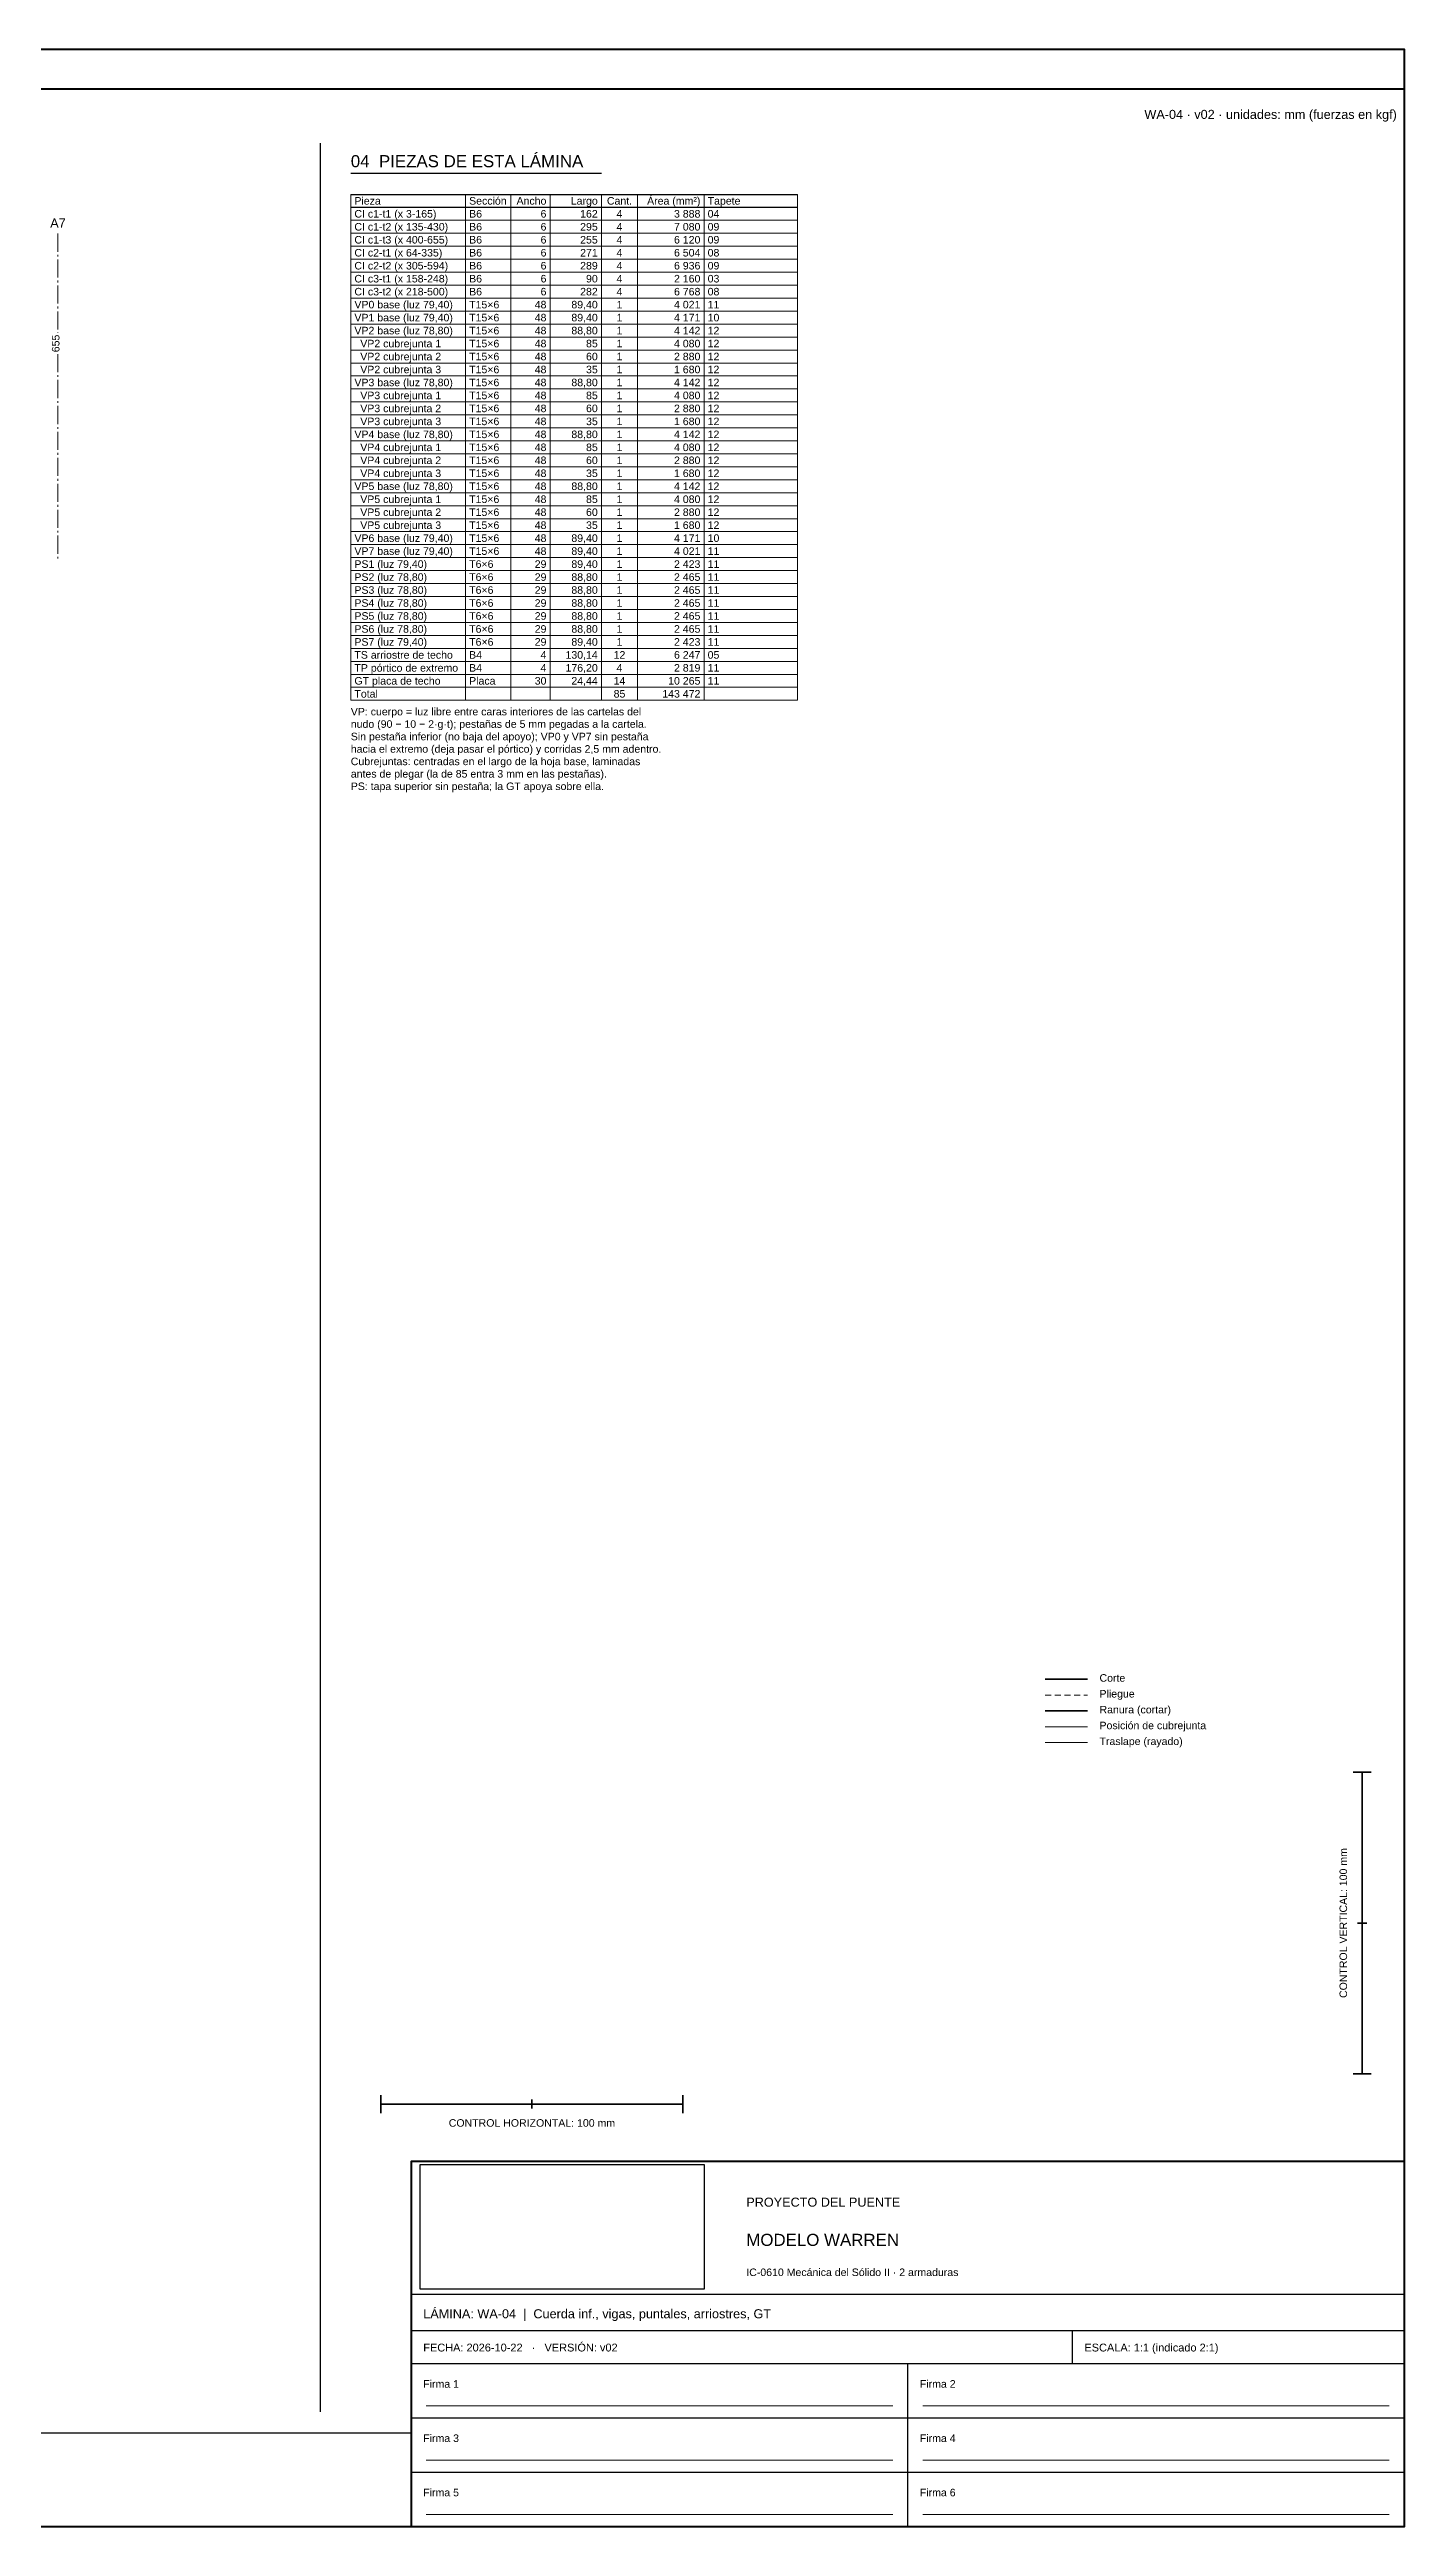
# Model space of a CAD drawing. Header units: millimetres. Extents: x 10 to 1179, y 10 to 831.
# Drawn here: x 730 to 1179, y 10 to 831 of the extents above; entities that cross this region are included whole.
import ezdxf

# ---------------------------------------------------------------- set-up
doc = ezdxf.new("R2010")
doc.units = ezdxf.units.MM
doc.linetypes.add('LT_EJE', pattern=[8.6, 6, -1, 0.6, -1])
doc.linetypes.add('LT_PLIEGUE', pattern=[3.2, 2, -1.2])
for name, color, linetype, lineweight in [('CAJETIN', 7, 'CONTINUOUS', 30), ('CONTROL', 7, 'CONTINUOUS', 35), ('CORTE', 7, 'CONTINUOUS', 35), ('COTA', 7, 'CONTINUOUS', 13), ('EJE', 1, 'LT_EJE', 13), ('MARCO', 7, 'CONTINUOUS', 40), ('PLIEGUE', 7, 'LT_PLIEGUE', 18), ('RANURA', 7, 'CONTINUOUS', 35), ('REFERENCIA', 5, 'CONTINUOUS', 18), ('TEXTO', 7, 'CONTINUOUS', 18), ('TRASLAPE', 7, 'CONTINUOUS', 13)]:
    doc.layers.add(name, color=color, linetype=linetype, lineweight=lineweight)
doc.styles.add('PLANO', font='arial.ttf')
picture_1 = doc.add_image_def('image1.png', size_in_pixel=(433, 190))

msp = doc.modelspace()

# ---------------------------------------------------------------- linework, layer by layer
at = {"layer": 'CAJETIN'}
for p, q in [((820, 48), (820, 800)), ((830, 790), (913, 790)), ((830, 783), (978, 783)), ((830, 778.7), (978, 778.7)), ((850, 87), (1179, 87)), ((850, 75), (1179, 75)), ((1069, 64), (1069, 75)), ((850, 64), (1179, 64)), ((1014.5, 10), (1014.5, 64)), ((850, 46), (1179, 46)), ((10, 41), (850, 41)), ((850, 28), (1179, 28))]:
    msp.add_line(p, q, dxfattribs=at)
at = {"layer": 'CONTROL'}
for p, q in [((1162, 260), (1168, 260)), ((1165, 160), (1165, 260)), ((1163.5, 210), (1166.5, 210)), ((1162, 160), (1168, 160)), ((840, 147), (840, 153)), ((840, 150), (940, 150)), ((890, 148.5), (890, 151.5)), ((940, 147), (940, 153))]:
    msp.add_line(p, q, dxfattribs=at)
at = {"layer": 'CORTE'}
msp.add_line((1060, 290.8), (1074, 290.8), dxfattribs=at)
at = {"layer": 'COTA'}
for p, q in [((830, 783), (830, 615.3)), ((868, 783), (868, 615.3)), ((883, 783), (883, 615.3)), ((896, 783), (896, 615.3)), ((913, 783), (913, 615.3)), ((925, 783), (925, 615.3)), ((947, 783), (947, 615.3)), ((978, 783), (978, 615.3)), ((830, 774.4), (978, 774.4)), ((830, 770.1), (978, 770.1)), ((830, 765.8), (978, 765.8)), ((830, 761.5), (978, 761.5)), ((830, 757.2), (978, 757.2)), ((830, 752.9), (978, 752.9)), ((830, 748.6), (978, 748.6)), ((830, 744.3), (978, 744.3)), ((830, 740), (978, 740)), ((830, 735.7), (978, 735.7)), ((830, 731.4), (978, 731.4)), ((830, 727.1), (978, 727.1)), ((830, 722.8), (978, 722.8)), ((830, 718.5), (978, 718.5)), ((830, 714.2), (978, 714.2)), ((830, 709.9), (978, 709.9)), ((830, 705.6), (978, 705.6)), ((830, 701.3), (978, 701.3)), ((830, 697), (978, 697)), ((830, 692.7), (978, 692.7)), ((830, 688.4), (978, 688.4)), ((830, 684.1), (978, 684.1)), ((830, 679.8), (978, 679.8)), ((830, 675.5), (978, 675.5)), ((830, 671.2), (978, 671.2)), ((830, 666.9), (978, 666.9)), ((830, 662.6), (978, 662.6)), ((830, 658.3), (978, 658.3)), ((830, 654), (978, 654)), ((830, 649.7), (978, 649.7)), ((830, 645.4), (978, 645.4)), ((830, 641.1), (978, 641.1)), ((830, 636.8), (978, 636.8)), ((830, 632.5), (978, 632.5)), ((830, 628.2), (978, 628.2)), ((830, 623.9), (978, 623.9)), ((830, 619.6), (978, 619.6)), ((830, 615.3), (978, 615.3)), ((855, 50), (1009.5, 50)), ((1019.5, 50), (1174, 50)), ((855, 32), (1009.5, 32)), ((1019.5, 32), (1174, 32)), ((855, 14), (1009.5, 14)), ((1019.5, 14), (1174, 14))]:
    msp.add_line(p, q, dxfattribs=at)
at = {"layer": 'EJE'}
for points in [[(733, 770), (733, 737.1)], [(733, 730.07), (733, 662)]]:
    msp.add_lwpolyline(points, dxfattribs=at)
at = {"layer": 'MARCO'}
msp.add_line((10, 818), (1179, 818), dxfattribs=at)
for points in [[(10, 10), (1179, 10), (1179, 831), (10, 831)], [(850, 10), (1179, 10), (1179, 131), (850, 131)]]:
    msp.add_lwpolyline(points, close=True, dxfattribs=at)
at = {"layer": 'PLIEGUE'}
msp.add_line((1060, 285.55), (1074, 285.55), dxfattribs=at)
at = {"layer": 'RANURA'}
msp.add_line((1060, 280.3), (1074, 280.3), dxfattribs=at)
at = {"layer": 'REFERENCIA'}
msp.add_line((1060, 275.05), (1074, 275.05), dxfattribs=at)
at = {"layer": 'TRASLAPE'}
msp.add_line((1060, 269.8), (1074, 269.8), dxfattribs=at)

# ---------------------------------------------------------------- texts
at = {"layer": 'TEXTO', "style": 'PLANO'}
for s, height, p in [('WA-04 · v02 · unidades: mm (fuerzas en kgf)', 3, (1092.87, 808)), ('04  PIEZAS DE ESTA LÁMINA', 4, (830, 792)), ('Pieza', 2.5, (831.2, 779.6)), ('Sección', 2.5, (869.2, 779.6)), ('Ancho', 2.5, (884.9, 779.6)), ('Largo', 2.5, (902.87, 779.6)), ('Cant.', 2.5, (914.83, 779.6)), ('Área (mm²)', 2.5, (928.15, 779.6)), ('Tapete', 2.5, (948.2, 779.6)), ('A7', 3, (730.44, 772)), ('CI c1-t1 (x 3-165)', 2.5, (831.2, 775.3)), ('CI c1-t2 (x 135-430)', 2.5, (831.2, 771)), ('B6', 2.5, (869.2, 775.3)), ('B6', 2.5, (869.2, 771)), ('6', 2.5, (892.86, 775.3)), ('6', 2.5, (892.86, 771)), ('295', 2.5, (905.97, 771)), ('162', 2.5, (905.97, 775.3)), ('4', 2.5, (918.03, 775.3)), ('4', 2.5, (918.03, 771)), ('3 888', 2.5, (937.06, 775.3)), ('7 080', 2.5, (937.06, 771)), ('04', 2.5, (948.2, 775.3)), ('09', 2.5, (948.2, 771)), ('CI c1-t3 (x 400-655)', 2.5, (831.2, 766.7)), ('CI c2-t1 (x 64-335)', 2.5, (831.2, 762.4)), ('B6', 2.5, (869.2, 766.7)), ('B6', 2.5, (869.2, 762.4)), ('6', 2.5, (892.86, 766.7)), ('6', 2.5, (892.86, 762.4)), ('255', 2.5, (905.97, 766.7)), ('271', 2.5, (905.97, 762.4)), ('4', 2.5, (918.03, 766.7)), ('4', 2.5, (918.03, 762.4)), ('6 120', 2.5, (937.06, 766.7)), ('6 504', 2.5, (937.06, 762.4)), ('09', 2.5, (948.2, 766.7)), ('08', 2.5, (948.2, 762.4)), ('CI c2-t2 (x 305-594)', 2.5, (831.2, 758.1)), ('CI c3-t1 (x 158-248)', 2.5, (831.2, 753.8)), ('B6', 2.5, (869.2, 758.1)), ('B6', 2.5, (869.2, 753.8)), ('6', 2.5, (892.86, 758.1)), ('6', 2.5, (892.86, 753.8)), ('289', 2.5, (905.97, 758.1)), ('90', 2.5, (907.92, 753.8)), ('4', 2.5, (918.03, 758.1)), ('4', 2.5, (918.03, 753.8)), ('6 936', 2.5, (937.06, 758.1)), ('2 160', 2.5, (937.06, 753.8)), ('09', 2.5, (948.2, 758.1)), ('03', 2.5, (948.2, 753.8)), ('VP0 base (luz 79,40)', 2.5, (831.2, 745.2)), ('CI c3-t2 (x 218-500)', 2.5, (831.2, 749.5)), ('T15×6', 2.5, (869.2, 745.2)), ('B6', 2.5, (869.2, 749.5)), ('48', 2.5, (890.92, 745.2)), ('6', 2.5, (892.86, 749.5)), ('89,40', 2.5, (903.06, 745.2)), ('282', 2.5, (905.97, 749.5)), ('4', 2.5, (918.03, 749.5)), ('1', 2.5, (918.03, 745.2)), ('4 021', 2.5, (937.06, 745.2)), ('6 768', 2.5, (937.06, 749.5)), ('08', 2.5, (948.2, 749.5)), ('11', 2.5, (948.2, 745.2)), ('VP1 base (luz 79,40)', 2.5, (831.2, 740.9)), ('VP2 base (luz 78,80)', 2.5, (831.2, 736.6)), ('T15×6', 2.5, (869.2, 740.9)), ('T15×6', 2.5, (869.2, 736.6)), ('48', 2.5, (890.92, 740.9)), ('48', 2.5, (890.92, 736.6)), ('89,40', 2.5, (903.06, 740.9)), ('88,80', 2.5, (903.06, 736.6)), ('1', 2.5, (918.03, 740.9)), ('1', 2.5, (918.03, 736.6)), ('4 171', 2.5, (937.06, 740.9)), ('4 142', 2.5, (937.06, 736.6)), ('10', 2.5, (948.2, 740.9)), ('12', 2.5, (948.2, 736.6)), ('  VP2 cubrejunta 1', 2.5, (831.2, 732.3)), ('T15×6', 2.5, (869.2, 732.3)), ('48', 2.5, (890.92, 732.3)), ('85', 2.5, (907.92, 732.3)), ('1', 2.5, (918.03, 732.3)), ('4 080', 2.5, (937.06, 732.3)), ('12', 2.5, (948.2, 732.3)), ('  VP2 cubrejunta 2', 2.5, (831.2, 728)), ('  VP2 cubrejunta 3', 2.5, (831.2, 723.7)), ('T15×6', 2.5, (869.2, 728)), ('T15×6', 2.5, (869.2, 723.7)), ('48', 2.5, (890.92, 728)), ('48', 2.5, (890.92, 723.7)), ('35', 2.5, (907.92, 723.7)), ('60', 2.5, (907.92, 728)), ('1', 2.5, (918.03, 728)), ('1', 2.5, (918.03, 723.7)), ('2 880', 2.5, (937.06, 728)), ('1 680', 2.5, (937.06, 723.7)), ('12', 2.5, (948.2, 728)), ('12', 2.5, (948.2, 723.7)), ('VP3 base (luz 78,80)', 2.5, (831.2, 719.4)), ('  VP3 cubrejunta 1', 2.5, (831.2, 715.1)), ('T15×6', 2.5, (869.2, 719.4)), ('T15×6', 2.5, (869.2, 715.1)), ('48', 2.5, (890.92, 719.4)), ('48', 2.5, (890.92, 715.1)), ('88,80', 2.5, (903.06, 719.4)), ('85', 2.5, (907.92, 715.1)), ('1', 2.5, (918.03, 719.4)), ('1', 2.5, (918.03, 715.1)), ('4 142', 2.5, (937.06, 719.4)), ('4 080', 2.5, (937.06, 715.1)), ('12', 2.5, (948.2, 719.4)), ('12', 2.5, (948.2, 715.1)), ('  VP3 cubrejunta 2', 2.5, (831.2, 710.8)), ('  VP3 cubrejunta 3', 2.5, (831.2, 706.5)), ('T15×6', 2.5, (869.2, 710.8)), ('T15×6', 2.5, (869.2, 706.5)), ('48', 2.5, (890.92, 710.8)), ('48', 2.5, (890.92, 706.5)), ('35', 2.5, (907.92, 706.5)), ('60', 2.5, (907.92, 710.8)), ('1', 2.5, (918.03, 710.8)), ('1', 2.5, (918.03, 706.5)), ('2 880', 2.5, (937.06, 710.8)), ('1 680', 2.5, (937.06, 706.5)), ('12', 2.5, (948.2, 710.8)), ('12', 2.5, (948.2, 706.5)), ('VP4 base (luz 78,80)', 2.5, (831.2, 702.2)), ('  VP4 cubrejunta 1', 2.5, (831.2, 697.9)), ('T15×6', 2.5, (869.2, 702.2)), ('T15×6', 2.5, (869.2, 697.9)), ('48', 2.5, (890.92, 702.2)), ('48', 2.5, (890.92, 697.9)), ('88,80', 2.5, (903.06, 702.2)), ('85', 2.5, (907.92, 697.9)), ('1', 2.5, (918.03, 702.2)), ('1', 2.5, (918.03, 697.9)), ('4 142', 2.5, (937.06, 702.2)), ('4 080', 2.5, (937.06, 697.9)), ('12', 2.5, (948.2, 702.2)), ('12', 2.5, (948.2, 697.9)), ('  VP4 cubrejunta 2', 2.5, (831.2, 693.6)), ('  VP4 cubrejunta 3', 2.5, (831.2, 689.3)), ('T15×6', 2.5, (869.2, 693.6)), ('T15×6', 2.5, (869.2, 689.3)), ('48', 2.5, (890.92, 693.6)), ('48', 2.5, (890.92, 689.3)), ('35', 2.5, (907.92, 689.3)), ('60', 2.5, (907.92, 693.6)), ('1', 2.5, (918.03, 693.6)), ('1', 2.5, (918.03, 689.3)), ('2 880', 2.5, (937.06, 693.6)), ('1 680', 2.5, (937.06, 689.3)), ('12', 2.5, (948.2, 693.6)), ('12', 2.5, (948.2, 689.3)), ('VP5 base (luz 78,80)', 2.5, (831.2, 685)), ('  VP5 cubrejunta 1', 2.5, (831.2, 680.7)), ('T15×6', 2.5, (869.2, 685)), ('T15×6', 2.5, (869.2, 680.7)), ('48', 2.5, (890.92, 685)), ('48', 2.5, (890.92, 680.7)), ('88,80', 2.5, (903.06, 685)), ('85', 2.5, (907.92, 680.7)), ('1', 2.5, (918.03, 685)), ('1', 2.5, (918.03, 680.7)), ('4 142', 2.5, (937.06, 685)), ('4 080', 2.5, (937.06, 680.7)), ('12', 2.5, (948.2, 685)), ('12', 2.5, (948.2, 680.7)), ('  VP5 cubrejunta 2', 2.5, (831.2, 676.4)), ('  VP5 cubrejunta 3', 2.5, (831.2, 672.1)), ('T15×6', 2.5, (869.2, 676.4)), ('T15×6', 2.5, (869.2, 672.1)), ('48', 2.5, (890.92, 676.4)), ('48', 2.5, (890.92, 672.1)), ('35', 2.5, (907.92, 672.1)), ('60', 2.5, (907.92, 676.4)), ('1', 2.5, (918.03, 676.4)), ('1', 2.5, (918.03, 672.1)), ('2 880', 2.5, (937.06, 676.4)), ('1 680', 2.5, (937.06, 672.1)), ('12', 2.5, (948.2, 676.4)), ('12', 2.5, (948.2, 672.1)), ('VP6 base (luz 79,40)', 2.5, (831.2, 667.8)), ('VP7 base (luz 79,40)', 2.5, (831.2, 663.5)), ('T15×6', 2.5, (869.2, 667.8)), ('T15×6', 2.5, (869.2, 663.5)), ('48', 2.5, (890.92, 667.8)), ('48', 2.5, (890.92, 663.5)), ('89,40', 2.5, (903.06, 667.8)), ('89,40', 2.5, (903.06, 663.5)), ('1', 2.5, (918.03, 667.8)), ('1', 2.5, (918.03, 663.5)), ('4 171', 2.5, (937.06, 667.8)), ('4 021', 2.5, (937.06, 663.5)), ('10', 2.5, (948.2, 667.8)), ('11', 2.5, (948.2, 663.5)), ('PS1 (luz 79,40)', 2.5, (831.2, 659.2)), ('PS2 (luz 78,80)', 2.5, (831.2, 654.9)), ('T6×6', 2.5, (869.2, 659.2)), ('T6×6', 2.5, (869.2, 654.9)), ('29', 2.5, (890.92, 659.2)), ('29', 2.5, (890.92, 654.9)), ('89,40', 2.5, (903.06, 659.2)), ('88,80', 2.5, (903.06, 654.9)), ('1', 2.5, (918.03, 659.2)), ('1', 2.5, (918.03, 654.9)), ('2 423', 2.5, (937.06, 659.2)), ('2 465', 2.5, (937.06, 654.9)), ('11', 2.5, (948.2, 659.2)), ('11', 2.5, (948.2, 654.9)), ('PS3 (luz 78,80)', 2.5, (831.2, 650.6)), ('PS4 (luz 78,80)', 2.5, (831.2, 646.3)), ('T6×6', 2.5, (869.2, 650.6)), ('T6×6', 2.5, (869.2, 646.3)), ('29', 2.5, (890.92, 650.6)), ('29', 2.5, (890.92, 646.3)), ('88,80', 2.5, (903.06, 650.6)), ('88,80', 2.5, (903.06, 646.3)), ('1', 2.5, (918.03, 650.6)), ('1', 2.5, (918.03, 646.3)), ('2 465', 2.5, (937.06, 650.6)), ('2 465', 2.5, (937.06, 646.3)), ('11', 2.5, (948.2, 650.6)), ('11', 2.5, (948.2, 646.3)), ('PS5 (luz 78,80)', 2.5, (831.2, 642)), ('T6×6', 2.5, (869.2, 642)), ('29', 2.5, (890.92, 642)), ('88,80', 2.5, (903.06, 642)), ('1', 2.5, (918.03, 642)), ('2 465', 2.5, (937.06, 642)), ('11', 2.5, (948.2, 642)), ('PS6 (luz 78,80)', 2.5, (831.2, 637.7)), ('PS7 (luz 79,40)', 2.5, (831.2, 633.4)), ('T6×6', 2.5, (869.2, 637.7)), ('T6×6', 2.5, (869.2, 633.4)), ('29', 2.5, (890.92, 637.7)), ('29', 2.5, (890.92, 633.4)), ('88,80', 2.5, (903.06, 637.7)), ('89,40', 2.5, (903.06, 633.4)), ('1', 2.5, (918.03, 637.7)), ('1', 2.5, (918.03, 633.4)), ('2 465', 2.5, (937.06, 637.7)), ('2 423', 2.5, (937.06, 633.4)), ('11', 2.5, (948.2, 637.7)), ('11', 2.5, (948.2, 633.4)), ('TS arriostre de techo', 2.5, (831.2, 629.1)), ('TP pórtico de extremo', 2.5, (831.2, 624.8)), ('B4', 2.5, (869.2, 629.1)), ('B4', 2.5, (869.2, 624.8)), ('4', 2.5, (892.86, 629.1)), ('4', 2.5, (892.86, 624.8)), ('130,14', 2.5, (901.12, 629.1)), ('176,20', 2.5, (901.12, 624.8)), ('12', 2.5, (917.06, 629.1)), ('4', 2.5, (918.03, 624.8)), ('6 247', 2.5, (937.06, 629.1)), ('2 819', 2.5, (937.06, 624.8)), ('05', 2.5, (948.2, 629.1)), ('11', 2.5, (948.2, 624.8)), ('Total', 2.5, (831.2, 616.2)), ('GT placa de techo', 2.5, (831.2, 620.5)), ('Placa', 2.5, (869.2, 620.5)), ('30', 2.5, (890.92, 620.5)), ('24,44', 2.5, (903.06, 620.5)), ('85', 2.5, (917.06, 616.2)), ('14', 2.5, (917.06, 620.5)), ('143 472', 2.5, (933.18, 616.2)), ('10 265', 2.5, (935.12, 620.5)), ('11', 2.5, (948.2, 620.5)), ('VP: cuerpo = luz libre entre caras interiores de las cartelas del', 2.5, (830, 610.3)), ('nudo (90 − 10 − 2·g·t); pestañas de 5 mm pegadas a la cartela.', 2.5, (830, 606.18)), ('Sin pestaña inferior (no baja del apoyo); VP0 y VP7 sin pestaña', 2.5, (830, 602.05)), ('hacia el extremo (deja pasar el pórtico) y corridas 2,5 mm adentro.', 2.5, (830, 597.93)), ('antes de plegar (la de 85 entra 3 mm en las pestañas).', 2.5, (830, 589.68)), ('Cubrejuntas: centradas en el largo de la hoja base, laminadas', 2.5, (830, 593.8)), ('PS: tapa superior sin pestaña; la GT apoya sobre ella.', 2.5, (830, 585.55)), ('Corte', 2.5, (1078, 290)), ('Pliegue', 2.5, (1078, 284.75)), ('Ranura (cortar)', 2.5, (1078, 279.5)), ('Traslape (rayado)', 2.5, (1078, 269)), ('Posición de cubrejunta', 2.5, (1078, 274.25)), ('CONTROL HORIZONTAL: 100 mm', 2.5, (862.45, 142.5)), ('PROYECTO DEL PUENTE', 3, (961, 116)), ('MODELO WARREN', 4, (961, 103)), ('IC-0610 Mecánica del Sólido II · 2 armaduras', 2.5, (961, 93)), ('LÁMINA: WA-04  |  Cuerda inf., vigas, puntales, arriostres, GT', 3, (854, 79)), ('FECHA: 2026-10-22   ·   VERSIÓN: v02', 2.6, (854, 68)), ('ESCALA: 1:1 (indicado 2:1)', 2.6, (1073, 68)), ('Firma 1', 2.5, (854, 56)), ('Firma 2', 2.5, (1018.5, 56)), ('Firma 3', 2.5, (854, 38)), ('Firma 4', 2.5, (1018.5, 38)), ('Firma 5', 2.5, (854, 20)), ('Firma 6', 2.5, (1018.5, 20))]:
    msp.add_text(s, height=height, dxfattribs=at).set_placement(p)
for s, p in [('655', (733.5, 730.67)), ('CONTROL VERTICAL: 100 mm', (1160, 185.17))]:
    msp.add_text(s, height=2.5, rotation=90, dxfattribs=at).set_placement(p)

# ---------------------------------------------------------------- pictures from other files: only their frames are drawn
at = {"layer": 'CAJETIN'}
image = msp.add_image(picture_1, insert=(853, 88.7), size_in_units=(94, 41.25), dxfattribs=at)

doc.saveas('drawing.dxf')
